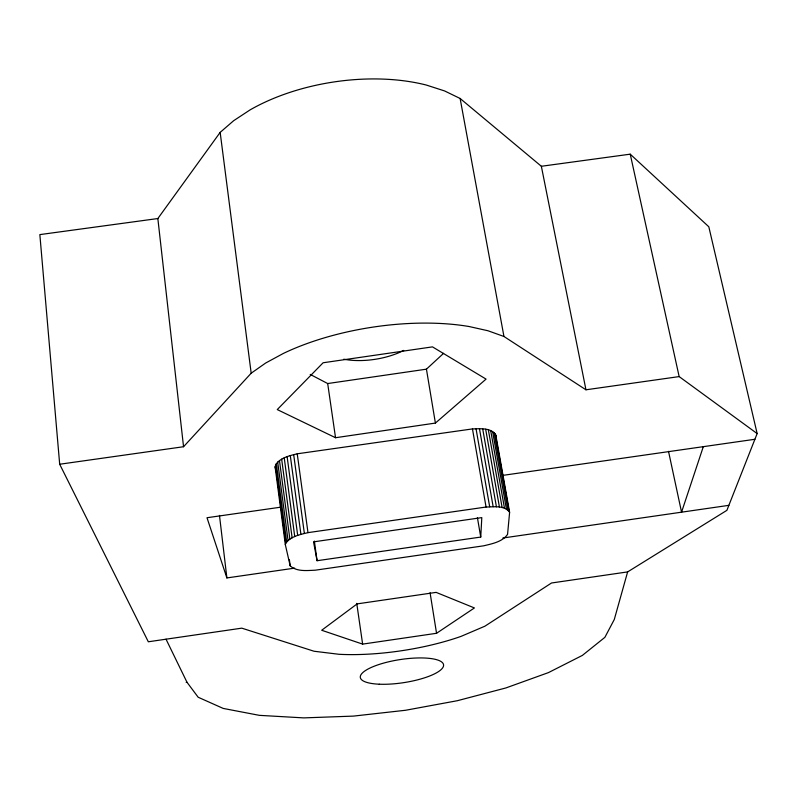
<?xml version="1.0" encoding="UTF-8"?>
<svg xmlns="http://www.w3.org/2000/svg" width="797" height="797" viewBox="0 0 797 797"><rect width="100%" height="100%" fill="white"/><g stroke="black" fill="none" stroke-linecap="round" stroke-linejoin="round"><path stroke-width="1.2" d="M480.74 537.068L481.806 517.612L313.54 541.86L317.067 560.719L480.74 537.068L477.403 517.592M495.654 437.493L495.814 435.082C491.241 427.431 480.153 428.796 472.462 428.916L297.231 453.802C289.421 455.715 280.046 457.737 275.463 465.02L285.754 543.275L285.316 544.62L290.178 565.83C296.753 571.907 306.965 570.493 315.223 570.204L483.739 545.806C492.128 543.733 502.259 541.93 507.559 534.408L509.612 512.312L495.814 435.082M627.628 571.907L614.288 619.498L604.873 637.351L582.378 655.403L548.466 672.598L505.846 687.96L457.289 700.722L405.573 710.266L353.46 716.104L303.767 717.888L259.364 715.347L223.2 708.423L198.174 697.245L186.976 682.252L166.025 639.194L148.322 641.784L59.685 464.243L39.85 234.607L157.846 218.537L220.161 132.382L233.66 120.696L250.109 109.876A146.708 77.887 -8.7 0 1 426.315 85.05L444.557 90.928L460.118 98.469L541.352 166.274L585.954 389.793L679.154 376.592L757.15 433.578L726.904 510.329L627.628 571.907L551.514 582.996L484.885 626.203L461.055 636.375A113.005 34.331 -8.7 0 1 338.974 654.287L314.018 651.239L241.8 628.156L166.025 639.194M703.313 446.669L681.555 512.182L668.514 451.331M285.754 543.275C290.775 536.311 300.13 534.568 307.981 532.645L486.06 507.031C493.712 506.952 504.621 505.089 509.612 512.312M59.685 464.243L183.549 446.728L251.185 373.205L265.69 363.014L283.314 353.46A154.309 64.029 -8.8 0 1 469.074 326.521L487.963 330.755L503.953 336.483L585.954 389.793M310.202 374.411L327.687 383.546L426.435 369.17L443.59 353.34M435.401 423.077L486.06 379.103L432.472 346.874L323.114 362.765L277.266 409.578L335.537 437.722L435.401 423.077L426.435 369.17M436.547 633.286L474.424 607.942L436.128 592.38L357.136 603.887L321.689 630.258L362.625 644.115L436.547 633.286L430.071 592.729M280.893 507.151L207.001 517.731L226.886 577.935L294.651 568.131M502.887 538.015L728.876 505.338M502.568 475.41L754.908 439.277M541.352 166.274L630.238 154.17L708.812 226.776L757.15 433.578M186.189 682.352L186.976 682.252M630.238 154.17L679.154 376.592M276.071 471.137L275.055 466.484L285.316 544.62M460.118 98.469L503.953 336.483M495.206 433.767L509.024 511.116M494.13 432.572L507.958 510.03M492.616 431.496L506.434 509.074M490.683 430.569L504.491 508.257M488.352 429.812L502.14 507.609M485.672 429.244L499.44 507.121M482.693 428.856L496.421 506.822M479.455 428.676L493.154 506.703M476.028 428.696L489.677 506.772M472.462 428.916L486.06 507.031M327.687 383.546L335.537 437.722M356.747 603.369L362.625 644.115M314.367 541.083L317.067 560.719M297.231 453.802L307.981 532.645M293.675 454.589L304.364 533.432M290.287 455.545L300.917 534.359M287.119 456.641L297.689 535.415M284.23 457.867L294.741 536.58M281.67 459.192L292.12 537.836M279.478 460.586L289.879 539.151M277.695 462.051L288.056 540.515M289.371 559.693L290.178 565.83M276.35 463.535L286.671 541.9M220.161 132.382L251.185 373.205M219.474 515.41L226.886 577.935M157.846 218.537L183.549 446.728M403.73 350.411A48.866 21.629 -8.8 0 1 343.796 359.198M379.242 684.205A42.111 11.676 -8.7 0 0 443.54 665.834A42.111 11.676 -8.7 0 0 383.018 663.263A42.111 11.676 -8.7 0 0 379.242 684.205"/></g></svg>
